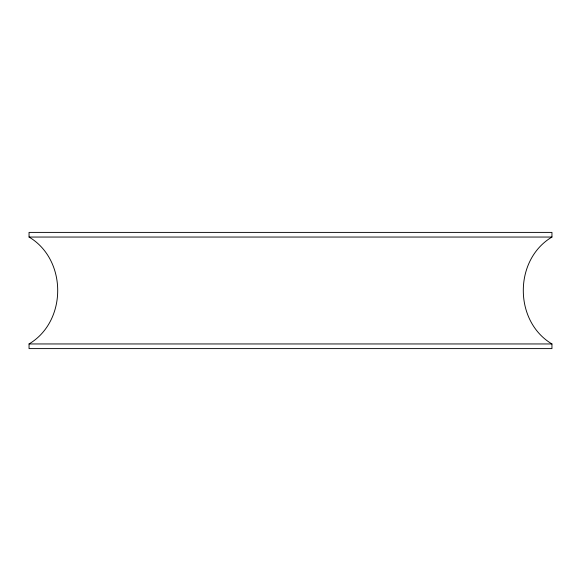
<?xml version="1.0" encoding="UTF-8"?>
<svg xmlns="http://www.w3.org/2000/svg" width="581" height="581" viewBox="0 0 581 581"><rect width="100%" height="100%" fill="white"/><g stroke="black" fill="none" stroke-linecap="round" stroke-linejoin="round"><path stroke-width="0.87" d="M29.05 343.952C67.251 321.3 67.251 259.7 29.05 237.048L29.05 232.4L551.95 232.4L551.95 237.048C513.749 259.7 513.749 321.3 551.95 343.952L551.95 348.6L29.05 348.6L29.05 343.952L551.95 343.952M29.05 237.048L551.95 237.048"/></g></svg>
